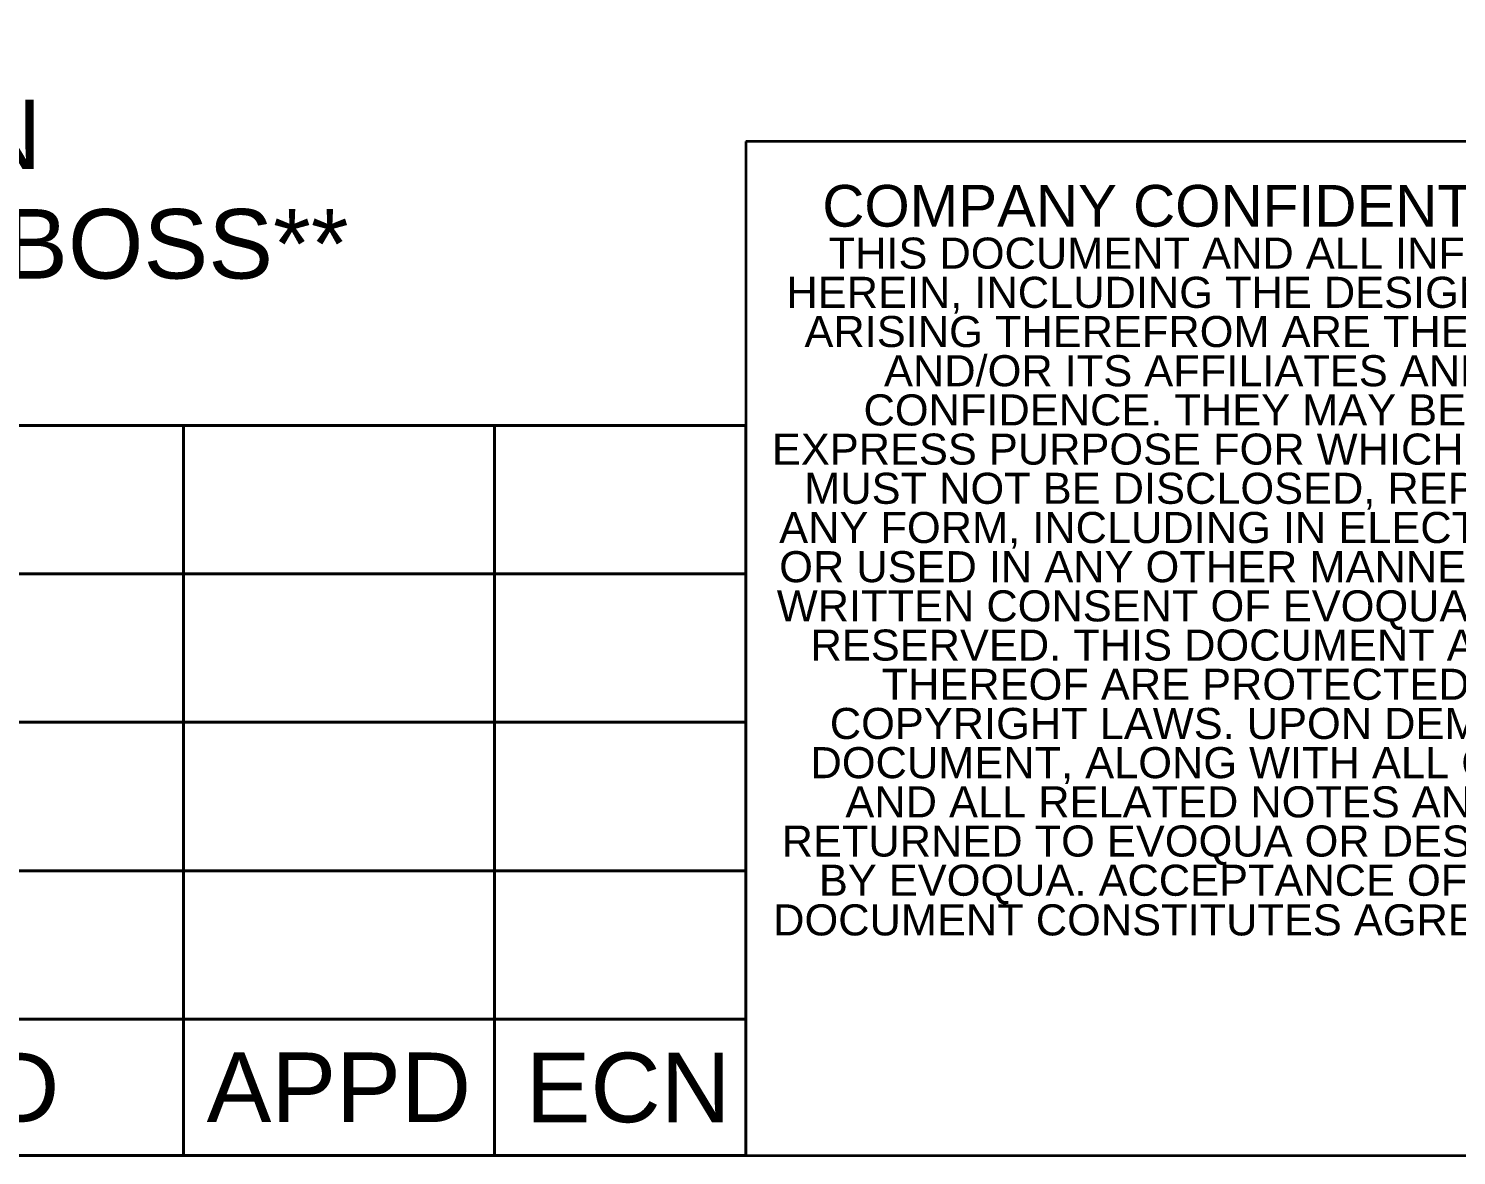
# Model space of a CAD drawing. Header units: inches. Extents: x 20 to 536, y 8 to 344.
# Drawn here: x 340.23 to 389.52, y 8 to 46.9 of the extents above; entities that cross this region are included whole.
import ezdxf
from ezdxf.enums import TextEntityAlignment as Align

# ---------------------------------------------------------------- set-up
doc = ezdxf.new("R2010")
doc.units = ezdxf.units.IN
doc.header["$LTSCALE"] = 16
doc.header["$MEASUREMENT"] = 0
doc.layers.get('0').update_dxf_attribs({"lineweight": 25})
for name, color, linetype, lineweight in [('Border', 7, 'Continuous', 35), ('Symbol', 7, 'Continuous', 25), ('Symbol (ANSI)', 7, 'Continuous', 25), ('Title', 7, 'Continuous', 35)]:
    doc.layers.add(name, color=color, linetype=linetype, lineweight=lineweight)
doc.styles.add('MEMCOR Medium', font='arial.ttf')
doc.styles.add('Standard A-B-C', font='arial.ttf')
doc.styles.add('Text Style175', font='arial.ttf')
doc.styles.add('Text Style176', font='arial.ttf')
doc.styles.add('Text Style238', font='arial.ttf')
doc.styles.add('Text Style5', font='arial.ttf')
doc.dimstyles.new('Default (ANSI)$7', dxfattribs={"dimscale": 16, "dimtxt": 0.15, "dimasz": 0.098425, "dimexe": 0.125, "dimexo": 0.0625, "dimgap": 0.031496, "dimtad": 0, "dimtih": 1, "dimtoh": 1, "dimdec": 4, "dimrnd": 1e-08, "dimzin": 3, "dimdsep": 46, "dimlunit": 5, "dimtxsty": 'MEMCOR Medium', "dimcen": 0.09, "dimdle": 0.393701, "dimclrd": 256, "dimclre": 256, "dimclrt": 256, "dimadec": 0, "dimazin": 1, "dimtfac": 0.8, "dimtofl": 0, "dimtmove": 0, "dimatfit": 3, "dimfxl": 1, "dimfrac": 1, "dimtolj": 1, "dimtzin": 4, "dimlwd": -1, "dimlwe": -1, "dimarcsym": 0})

# ---------------------------------------------------------------- blocks, each defined once
blk = doc.blocks.new('Borders 22x34_D')
at = {"layer": 'Border'}
blk.add_line((1.25, 0.5), (33.5, 0.5), dxfattribs=at)
blk = doc.blocks.new('Title Blocks D-E')
at = {"layer": 'Title'}
for p, q in [((18.0646, 11.4455), (15.2521, 11.4455)), ((15.2521, 11.4455), (15.2521, 9.258)), ((15.2521, 9.258), (18.0646, 9.258))]:
    blk.add_line(p, q, dxfattribs=at)
at = {"layer": 'Title', "insert": (16.6705, 11.3517), "char_height": 0.06, "width": 2.725909, "attachment_point": 2, "line_spacing_factor": 0.757101, "style": 'Standard A-B-C'}
blk.add_mtext('{\\H1.5x;COMPANY CONFIDENTIAL INFORMATION\\P\\H0.74444x;THIS DOCUMENT AND ALL INFORMATION CONTAINED \\H1.55017x; \\H0.64509x;HEREIN, INCLUDING THE DESIGN CONCEPTS AND THOSE \\H1.34683x; \\H0.74248x;ARISING THEREFROM ARE THE PROPERTY OF EVOQUA \\H1.34875x; \\H0.74142x;AND/OR ITS AFFILIATES AND ARE SUBMITTED IN \\H1.34874x; \\H0.74143x;CONFIDENCE. THEY MAY BE USED ONLY FOR THE \\H1.34874x; \\H0.74143x;EXPRESS PURPOSE FOR WHICH THEY ARE PROVIDED AND \\H1.34874x; \\H0.74143x;MUST NOT BE DISCLOSED, REPRODUCED OR COPIED IN \\H1.34874x; \\H0.74143x;ANY FORM, INCLUDING IN ELECTRONIC FORMAT, LOANED \\H1.34874x; \\H0.74143x;OR USED IN ANY OTHER MANNER WITHOUT THE EXPRESS \\H1.34874x; \\H0.74143x;WRITTEN CONSENT OF EVOQUA. ALL PATENT RIGHTS ARE \\H1.34874x; \\H0.74143x;RESERVED. THIS DOCUMENT AND DERIVATIVE WORKS \\H1.34874x; \\H0.74143x;THEREOF ARE PROTECTED UNDER APPLICABLE \\H1.34874x; \\H0.74143x;COPYRIGHT LAWS. UPON DEMAND OF EVOQUA, THIS \\H1.34874x; \\H0.74143x;DOCUMENT, ALONG WITH ALL COPIES AND EXTRACTS, \\H1.34874x; \\H0.74143x;AND ALL RELATED NOTES AND ANALYSES MUST BE \\H1.34874x; \\H0.74143x;RETURNED TO EVOQUA OR DESTROYED, AS INSTRUCTED \\H1.34874x; \\H0.74143x;BY EVOQUA. ACCEPTANCE OF THE DELIVERY OF THIS \\H1.34874x; \\H0.74143x;DOCUMENT CONSTITUTES AGREEMENT TO THESE TERMS\\H1.01493x;.\\H1.3289x; }', dxfattribs=at)
at = {"layer": 'Title'}
for tag, p, height, style in [('DESIGNER_001', (18.3108, 11.0938), 0.094, 'Text Style175'), ('CHECKED_BY_001', (18.3108, 10.6563), 0.094, 'Text Style175'), ('PROJECT_001', (20.0725, 9.3167), 0.12, 'Text Style5'), ('PART_NUMBER_001', (21.1523, 9.3168), 0.12, 'Text Style5'), ('@DMS_Reference_001', (23.1283, 9.3168), 0.12, 'Text Style5'), ('Sheet_Number_001', (24.4617, 9.3165), 0.12, 'Text Style5'), ('Number_of_sheets_001', (25.0227, 9.3142), 0.1247, 'Text Style238')]:
    blk.add_attdef(tag, p, '', height=height, dxfattribs=dict(at, style=style))
for tag, height, style, p in [('CREATION_DATE', 0.094, 'Text Style175', (19.1896, 11.1408)), ('CHECKED_DATE', 0.094, 'Text Style175', (19.1896, 10.7033)), ('ENG_APPROVED_BY', 0.094, 'Text Style175', (18.4396, 10.2658)), ('ENG_APPROVAL_DATE', 0.094, 'Text Style175', (19.1896, 10.2658)), ('MANAGER', 0.094, 'Text Style175', (18.8146, 9.8283)), ('REVISION_NUMBER', 0.12, 'Text Style5', (25.5646, 9.3768))]:
    blk.add_attdef(tag, text='', height=height, dxfattribs=dict(at, style=style)).set_placement(p, align=Align.MIDDLE_CENTER)
at = {"layer": 'Title', "style": 'Text Style176'}
for tag, p in [('!Reference', (18.8771, 9.5267)), ('!Scale', (18.8771, 9.308))]:
    blk.add_attdef(tag, text='', height=0.078, dxfattribs=at).set_placement(p, align=Align.BOTTOM_CENTER)
blk = doc.blocks.new('REVISION HISTORY')
at = {"layer": 'Symbol', "lineweight": 40}
for p, q in [((11.8486, 2.0747), (22.812, 2.0747)), ((21.5986, 2.0747), (21.5986, 0.7941)), ((22.2694, 2.0747), (22.2694, 0.7941)), ((22.812, 2.0747), (22.812, 0.7941)), ((11.8486, 1.7545), (22.812, 1.7545)), ((11.8486, 1.4344), (22.812, 1.4344)), ((11.8486, 1.1143), (22.812, 1.1143)), ((11.8486, 0.7941), (22.812, 0.7941)), ((21.5986, 0.5), (21.5986, 0.7941)), ((22.2694, 0.5), (22.2694, 0.7941)), ((22.812, 0.5), (22.812, 0.7941)), ((11.8486, 0.5), (22.812, 0.5))]:
    blk.add_line(p, q, dxfattribs=at)
at = {"layer": 'Symbol', "char_height": 0.15, "attachment_point": 7, "style": 'MEMCOR Medium'}
for s, insert in [('CKD', (20.8882, 0.5695)), ('APPD', (21.6484, 0.5721)), ('ECN', (22.3368, 0.5695))]:
    blk.add_mtext(s, dxfattribs=dict(at, insert=insert))

msp = doc.modelspace()

# ---------------------------------------------------------------- block references
at = {"xscale": 16, "yscale": 16, "zscale": 16}
for name, p in [('Borders 22x34_D', (0, 0)), ('Title Blocks D-E', (120.958794, -140.12762))]:
    msp.add_blockref(name, p, dxfattribs=at)
at = {"layer": 'Symbol', "xscale": 16, "yscale": 16, "zscale": 16}
msp.add_blockref('REVISION HISTORY', (0, 0), dxfattribs=at)

# ---------------------------------------------------------------- texts
at = {"layer": 'Symbol (ANSI)', "insert": (278.633469, 44.445725), "char_height": 2.40000008, "width": 72.66402958, "attachment_point": 1, "line_spacing_factor": 0.944221, "style": 'MEMCOR Medium'}
msp.add_mtext('\\fArial|b0|i0;4 in [DN100] DRAIN VALVE EXTENSION \\P\\fArial|b0|i0;**MUST MOUNT DIRECTLY TO DRAIN BOSS**', dxfattribs=at)

# ---------------------------------------------------------------- leaders
at = {"layer": 'Symbol (ANSI)', "annotation_type": 0, "has_hookline": 1, "hookline_direction": 0, "text_width": 72.428925}
msp.add_leader([(271.749423, 61.747686), (276.554729, 43.245725), (278.129532, 43.245725)], dimstyle='Default (ANSI)$7', override={"dimtad": 0}, dxfattribs=at)

doc.saveas('drawing.dxf')
